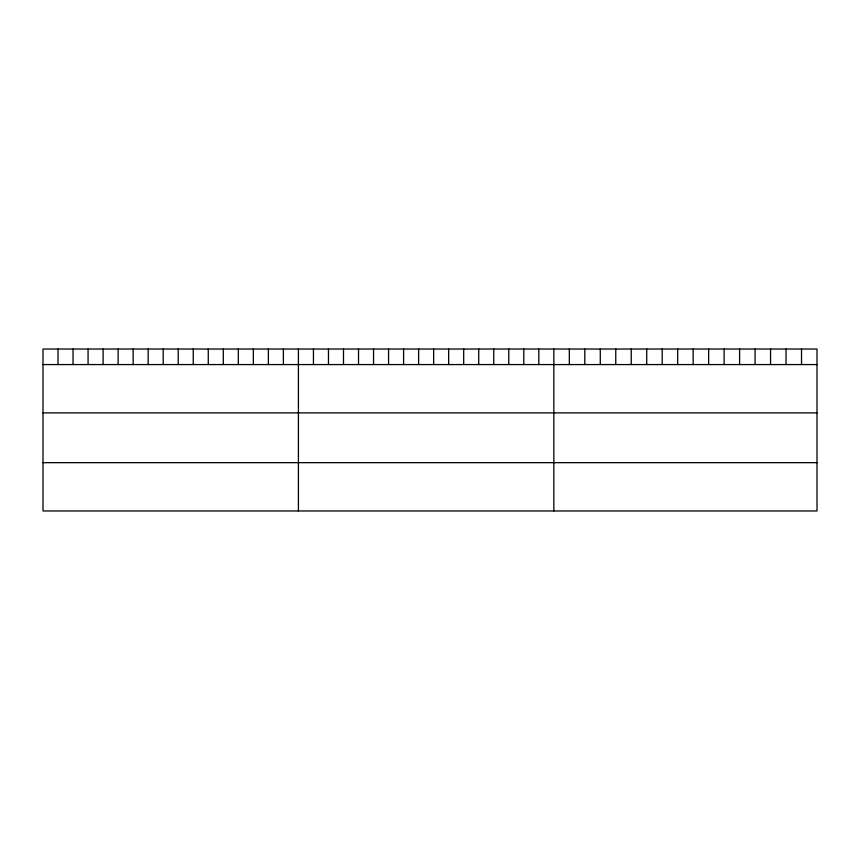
<?xml version="1.0" encoding="UTF-8"?>
<svg xmlns="http://www.w3.org/2000/svg" width="860" height="860" viewBox="0 0 860 860"><rect width="100%" height="100%" fill="white"/><g stroke="black" fill="none" stroke-linecap="round" stroke-linejoin="round"><path stroke-width="1.29" d="M817 364.565L817 510.969L43 510.969L43 349.031L817 349.031L817 364.565L43 364.565M43 412.886L817 412.886M43 462.659L817 462.659M801.52 349.031L801.52 364.565M786.04 349.031L786.04 364.565M770.56 349.031L770.56 364.565M755.08 349.031L755.08 364.565M739.6 349.031L739.6 364.565M724.12 349.031L724.12 364.565M708.64 349.031L708.64 364.565M693.16 349.031L693.16 364.565M677.68 349.031L677.68 364.565M662.2 349.031L662.2 364.565M646.72 349.031L646.72 364.565M631.24 349.031L631.24 364.565M615.76 349.031L615.76 364.565M600.28 349.031L600.28 364.565M584.8 349.031L584.8 364.565M569.32 349.031L569.32 364.565M553.84 349.031L553.84 510.969M538.812 349.031L538.812 364.565M523.794 349.031L523.794 364.565M508.765 349.031L508.765 364.565M493.737 349.031L493.737 364.565M478.719 349.031L478.719 364.565M463.69 349.031L463.69 364.565M448.662 349.031L448.662 364.565M433.644 349.031L433.644 364.565M418.616 349.031L418.616 364.565M403.598 349.031L403.598 364.565M388.569 349.031L388.569 364.565M373.541 349.031L373.541 364.565M358.523 349.031L358.523 364.565M343.495 349.031L343.495 364.565M328.466 349.031L328.466 364.565M313.448 349.031L313.448 364.565M298.42 349.031L298.42 510.969M283.392 349.031L283.392 364.565M268.374 349.031L268.374 364.565M253.345 349.031L253.345 364.565M238.317 349.031L238.317 364.565M223.299 349.031L223.299 364.565M208.27 349.031L208.27 364.565M193.242 349.031L193.242 364.565M178.224 349.031L178.224 364.565M163.196 349.031L163.196 364.565M148.178 349.031L148.178 364.565M133.149 349.031L133.149 364.565M118.121 349.031L118.121 364.565M103.103 349.031L103.103 364.565M88.075 349.031L88.075 364.565M73.046 349.031L73.046 364.565M58.028 349.031L58.028 364.565"/></g></svg>
